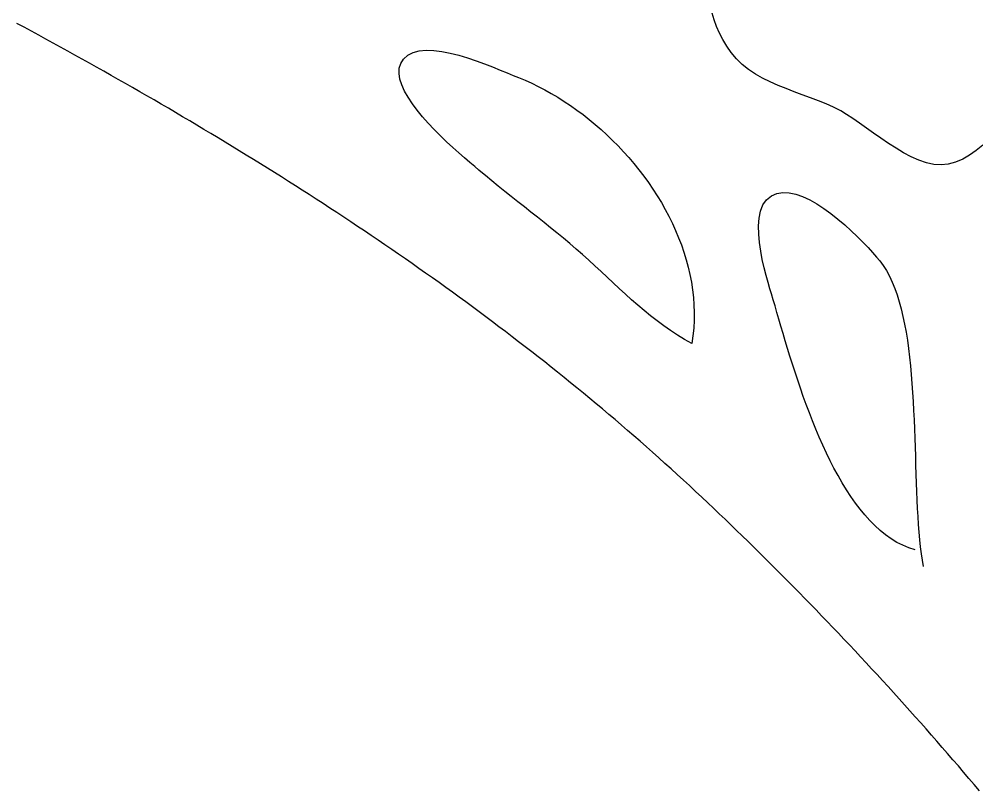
# Model space of a CAD drawing. Header units: millimetres. Extents: x 39 to 1143, y 32 to 1572.
# Drawn here: x 801.1 to 917, y 1235.9 to 1329.3 of the extents above; entities that cross this region are included whole.
import ezdxf

# ---------------------------------------------------------------- set-up
doc = ezdxf.new("R2010")
doc.units = ezdxf.units.MM
doc.layers.add('0_0_0', color=3, linetype='Continuous')

msp = doc.modelspace()

# ---------------------------------------------------------------- linework, layer by layer
at = {"layer": '0_0_0'}
for points in [[(917.71, 1314.03), (916.92, 1313.39), (916.12, 1312.83), (915.29, 1312.35), (914.42, 1311.98), (913.52, 1311.74), (912.68, 1311.66), (911.8, 1311.72), (910.9, 1311.92), (909.99, 1312.23), (909.07, 1312.64), (908.14, 1313.12), (907.22, 1313.67), (906.3, 1314.26), (905.39, 1314.88), (904.5, 1315.5), (903.64, 1316.12), (902.8, 1316.72), (902, 1317.27), (901.24, 1317.77), (900.52, 1318.19), (899.66, 1318.63), (898.76, 1319.04), (897.82, 1319.42), (896.86, 1319.79), (895.88, 1320.15), (894.9, 1320.51), (893.92, 1320.89), (892.95, 1321.28), (892, 1321.7), (891.08, 1322.16), (890.21, 1322.66), (889.38, 1323.21), (888.6, 1323.82), (887.9, 1324.51), (887.27, 1325.27), (886.74, 1326.04), (886.27, 1326.82), (885.86, 1327.61), (885.5, 1328.41), (885.21, 1329.22), (884.97, 1330.03)], [(917.33, 1235.9), (916.69, 1236.66), (916.04, 1237.41), (915.4, 1238.17), (914.76, 1238.92), (914.11, 1239.67), (913.46, 1240.41), (912.82, 1241.16), (912.17, 1241.9), (911.52, 1242.65), (910.86, 1243.39), (910.21, 1244.12), (909.55, 1244.86), (908.9, 1245.6), (908.24, 1246.33), (907.58, 1247.06), (906.92, 1247.79), (906.26, 1248.52), (905.6, 1249.24), (904.93, 1249.97), (904.27, 1250.69), (903.6, 1251.41), (902.93, 1252.13), (902.26, 1252.84), (901.59, 1253.56), (900.92, 1254.27), (900.25, 1254.98), (899.57, 1255.69), (898.9, 1256.39), (898.22, 1257.1), (897.54, 1257.8), (896.86, 1258.5), (896.18, 1259.2), (895.5, 1259.9), (894.82, 1260.59), (894.13, 1261.29), (893.45, 1261.98), (892.76, 1262.67), (892.07, 1263.35), (891.38, 1264.04), (890.69, 1264.72), (890, 1265.4), (889.31, 1266.08), (888.62, 1266.76), (887.92, 1267.43), (887.23, 1268.1), (886.53, 1268.77), (885.83, 1269.44), (885.13, 1270.11), (884.43, 1270.77), (883.7, 1271.46), (882.97, 1272.15), (882.23, 1272.84), (881.49, 1273.52), (880.75, 1274.2), (880.01, 1274.87), (879.26, 1275.54), (878.51, 1276.21), (877.76, 1276.88), (877.01, 1277.55), (876.26, 1278.21), (875.5, 1278.87), (874.74, 1279.52), (873.98, 1280.18), (873.22, 1280.83), (872.45, 1281.47), (871.69, 1282.12), (870.92, 1282.76), (870.15, 1283.4), (869.38, 1284.04), (868.6, 1284.67), (867.83, 1285.3), (867.05, 1285.93), (866.27, 1286.56), (865.49, 1287.18), (864.7, 1287.81), (863.92, 1288.42), (863.13, 1289.04), (862.34, 1289.65), (861.55, 1290.26), (860.76, 1290.87), (859.96, 1291.48), (859.16, 1292.08), (858.37, 1292.68), (857.57, 1293.28), (856.76, 1293.88), (855.96, 1294.47), (855.16, 1295.07), (854.35, 1295.66), (853.54, 1296.24), (852.73, 1296.83), (851.92, 1297.41), (851.11, 1297.99), (850.29, 1298.57), (849.47, 1299.14), (848.66, 1299.72), (847.84, 1300.29), (847.02, 1300.86), (846.19, 1301.42), (845.37, 1301.99), (844.54, 1302.55), (843.72, 1303.11), (842.89, 1303.67), (842.06, 1304.22), (841.23, 1304.78), (840.39, 1305.33), (839.56, 1305.88), (838.72, 1306.43), (837.89, 1306.97), (837.05, 1307.52), (836.21, 1308.06), (835.37, 1308.6), (834.53, 1309.14), (833.68, 1309.67), (832.84, 1310.21), (831.99, 1310.74), (831.14, 1311.27), (830.3, 1311.8), (829.45, 1312.33), (828.59, 1312.85), (827.74, 1313.37), (826.89, 1313.9), (826.03, 1314.41), (825.18, 1314.93), (824.32, 1315.45), (823.46, 1315.96), (822.61, 1316.47), (821.75, 1316.99), (820.88, 1317.49), (820.02, 1318), (819.16, 1318.51), (818.3, 1319.01), (817.43, 1319.52), (816.56, 1320.02), (815.7, 1320.52), (814.83, 1321.01), (813.96, 1321.51), (813.09, 1322), (812.22, 1322.5), (811.35, 1322.99), (810.48, 1323.48), (809.6, 1323.97), (808.73, 1324.46), (807.85, 1324.94), (806.98, 1325.43), (806.1, 1325.91), (805.22, 1326.39), (804.34, 1326.87), (803.47, 1327.35), (802.59, 1327.83), (801.71, 1328.31), (800.82, 1328.78)], [(909.52, 1265.06), (908.77, 1265.31), (908.04, 1265.62), (907.33, 1265.98), (906.64, 1266.41), (905.96, 1266.89), (905.31, 1267.42), (904.67, 1268), (904.05, 1268.62), (903.45, 1269.29), (902.87, 1270), (902.3, 1270.74), (901.75, 1271.52), (901.22, 1272.34), (900.7, 1273.18), (900.2, 1274.05), (899.71, 1274.94), (899.24, 1275.86), (898.79, 1276.79), (898.35, 1277.74), (897.92, 1278.71), (897.51, 1279.68), (897.11, 1280.67), (896.73, 1281.66), (896.36, 1282.65), (896, 1283.64), (895.65, 1284.63), (895.32, 1285.62), (895, 1286.59), (894.68, 1287.56), (894.38, 1288.51), (894.1, 1289.45), (893.82, 1290.37), (893.55, 1291.27), (893.29, 1292.14), (893.04, 1292.99), (892.81, 1293.81), (892.58, 1294.59), (892.36, 1295.34), (892.14, 1296.06), (891.96, 1296.68), (891.74, 1297.43), (891.5, 1298.28), (891.27, 1299.21), (891.04, 1300.2), (890.85, 1301.23), (890.7, 1302.26), (890.61, 1303.29), (890.59, 1304.28), (890.66, 1305.21), (890.83, 1306.06), (891.12, 1306.81), (891.55, 1307.43), (892.13, 1307.9), (892.8, 1308.18), (893.52, 1308.3), (894.28, 1308.27), (895.09, 1308.11), (895.92, 1307.82), (896.77, 1307.42), (897.64, 1306.94), (898.5, 1306.38), (899.35, 1305.76), (900.19, 1305.1), (901.01, 1304.4), (901.79, 1303.7), (902.52, 1303), (903.21, 1302.31), (903.83, 1301.66), (904.38, 1301.05), (904.86, 1300.51), (905.24, 1300.04), (905.67, 1299.48), (906.06, 1298.86), (906.42, 1298.19), (906.76, 1297.48), (907.07, 1296.72), (907.35, 1295.93), (907.61, 1295.1), (907.85, 1294.23), (908.06, 1293.33), (908.26, 1292.39), (908.43, 1291.43), (908.59, 1290.45), (908.73, 1289.44), (908.86, 1288.4), (908.97, 1287.36), (909.06, 1286.29), (909.15, 1285.21), (909.22, 1284.12), (909.29, 1283.02), (909.35, 1281.92), (909.4, 1280.81), (909.44, 1279.7), (909.48, 1278.6), (909.52, 1277.49), (909.56, 1276.39), (909.59, 1275.31), (909.62, 1274.23), (909.66, 1273.16), (909.7, 1272.12), (909.74, 1271.09), (909.79, 1270.08), (909.85, 1269.09), (909.91, 1268.13), (909.98, 1267.2), (910.07, 1266.3), (910.16, 1265.43), (910.27, 1264.6), (910.39, 1263.81), (910.52, 1263.06)]]:
    msp.add_lwpolyline(points, dxfattribs=at)
msp.add_lwpolyline([(882.52, 1290.06), (881.64, 1290.54), (880.77, 1291.06), (879.93, 1291.6), (879.11, 1292.18), (878.3, 1292.77), (877.51, 1293.39), (876.74, 1294.03), (875.97, 1294.68), (875.22, 1295.34), (874.47, 1296.02), (873.73, 1296.7), (873, 1297.39), (872.26, 1298.08), (871.52, 1298.77), (870.78, 1299.46), (870.04, 1300.14), (869.29, 1300.82), (868.52, 1301.48), (867.75, 1302.13), (866.97, 1302.78), (866.19, 1303.42), (865.41, 1304.06), (864.62, 1304.69), (863.83, 1305.32), (863.03, 1305.95), (862.24, 1306.57), (861.45, 1307.2), (860.66, 1307.83), (859.87, 1308.46), (859.08, 1309.1), (858.3, 1309.74), (857.52, 1310.38), (857.19, 1310.66), (856.75, 1311.02), (856.23, 1311.46), (855.64, 1311.96), (855, 1312.51), (854.3, 1313.12), (853.58, 1313.78), (852.84, 1314.47), (852.09, 1315.19), (851.34, 1315.95), (850.62, 1316.71), (849.93, 1317.49), (849.28, 1318.28), (848.69, 1319.06), (848.18, 1319.84), (847.74, 1320.6), (847.41, 1321.34), (847.18, 1322.05), (847.08, 1322.72), (847.11, 1323.36), (847.29, 1323.94), (847.63, 1324.47), (848.15, 1324.94), (848.78, 1325.27), (849.53, 1325.47), (850.37, 1325.55), (851.28, 1325.52), (852.26, 1325.4), (853.27, 1325.2), (854.31, 1324.93), (855.36, 1324.61), (856.41, 1324.26), (857.42, 1323.89), (858.4, 1323.51), (859.31, 1323.14), (860.15, 1322.8), (860.89, 1322.49), (861.52, 1322.23), (862.33, 1321.9), (863.13, 1321.54), (863.92, 1321.15), (864.71, 1320.74), (865.5, 1320.3), (866.29, 1319.84), (867.06, 1319.35), (867.83, 1318.84), (868.59, 1318.3), (869.34, 1317.74), (870.08, 1317.16), (870.81, 1316.56), (871.52, 1315.94), (872.23, 1315.29), (872.91, 1314.63), (873.59, 1313.95), (874.25, 1313.25), (874.89, 1312.54), (875.51, 1311.81), (876.11, 1311.06), (876.7, 1310.3), (877.26, 1309.52), (877.8, 1308.73), (878.32, 1307.92), (878.82, 1307.11), (879.29, 1306.28), (879.73, 1305.44), (880.15, 1304.58), (880.55, 1303.72), (880.91, 1302.85), (881.25, 1301.97), (881.55, 1301.09), (881.82, 1300.19), (882.07, 1299.29), (882.28, 1298.38), (882.45, 1297.47), (882.59, 1296.55), (882.7, 1295.63), (882.76, 1294.71), (882.8, 1293.78), (882.79, 1292.85), (882.74, 1291.92), (882.65, 1290.99)], close=True, dxfattribs=at)

doc.saveas('drawing.dxf')
